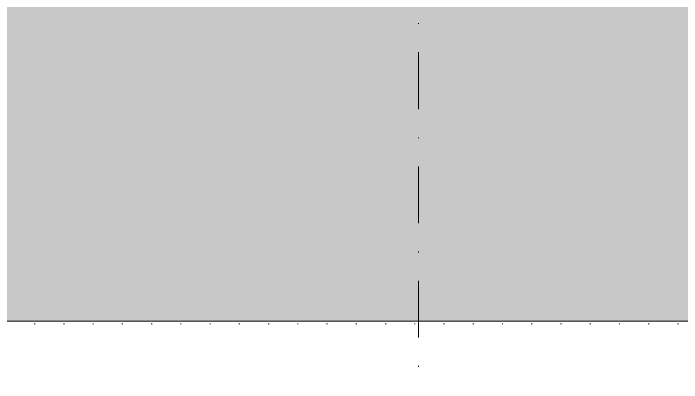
# Model space of a CAD drawing. Extents: x -1701 to 23780, y -363 to 7742.
# Drawn here: x 4677.8 to 4751.5, y 278.2 to 318.9 of the extents above; entities that cross this region are included whole.
import ezdxf

# ---------------------------------------------------------------- set-up
doc = ezdxf.new("R2010")
doc.units = 0
doc.header["$LTSCALE"] = 25
doc.header["$MEASUREMENT"] = 0
doc.linetypes.add('Audi$0$DASHDOT2', pattern=[0.5, 0.25, -0.125, 0, -0.125])
doc.linetypes.add('Audi$0$DOT2', pattern=[0.125, 0, -0.125])
doc.layers.get('0').update_dxf_attribs({"color": 9, "lineweight": 9})
for name, color, linetype, lineweight in [('Audi$0$06D', 8, 'Continuous', 9), ('Audi$0$09', 8, 'Continuous', 9), ('Audi$0$10', 8, 'Continuous', 9), ('Audi$0$20', 8, 'Audi$0$DOT2', 9), ('Audi$0$24', 8, 'Audi$0$DASHDOT2', 9)]:
    doc.layers.add(name, color=color, linetype=linetype, lineweight=lineweight)

# ---------------------------------------------------------------- blocks, each defined once
blk = doc.blocks.new('Audi$0$P-AKS_AUDI')
at = {"layer": 'Audi$0$24'}
blk.add_lwpolyline([(0, -2590), (0, 1250)], dxfattribs=at)
blk = doc.blocks.new('Audi$0$p-zemin kat')
at = {"layer": 'Audi$0$09'}
h = blk.add_hatch(dxfattribs=at)
h.set_pattern_fill('SQUARE', color=252, scale=20, style=0)
h.paths.add_polyline_path([(4025.505, 285), (4822.5, 285), (4822.5, 2034.319), (4787.5, 2034.319), (4787.5, 320), (4025.505, 320)])
at = {"layer": 'Audi$0$06D'}
blk.add_lwpolyline([(4025.505, 285), (4822.5, 285), (4822.5, 2034.319), (4787.5, 2034.319), (4787.5, 320), (4025.505, 320), (4025.505, 285)], close=True, dxfattribs=at)
at = {"layer": 'Audi$0$20'}
blk.add_lwpolyline([(1719.557, 284.7), (4822.793, 284.7), (4822.793, 2034.319)], dxfattribs=at)
at = {"layer": 'Audi$0$24'}
blk.add_blockref('Audi$0$P-AKS_AUDI', (4722.5, 2785), dxfattribs=at)
blk = doc.blocks.new('Audi')
at = {"layer": 'Audi$0$10'}
blk.add_blockref('Audi$0$p-zemin kat', (0, 0), dxfattribs=at)

msp = doc.modelspace()

# ---------------------------------------------------------------- block references
at = {"color": 6}
msp.add_blockref('Audi', (0, 0), dxfattribs=at)

doc.saveas('drawing.dxf')
